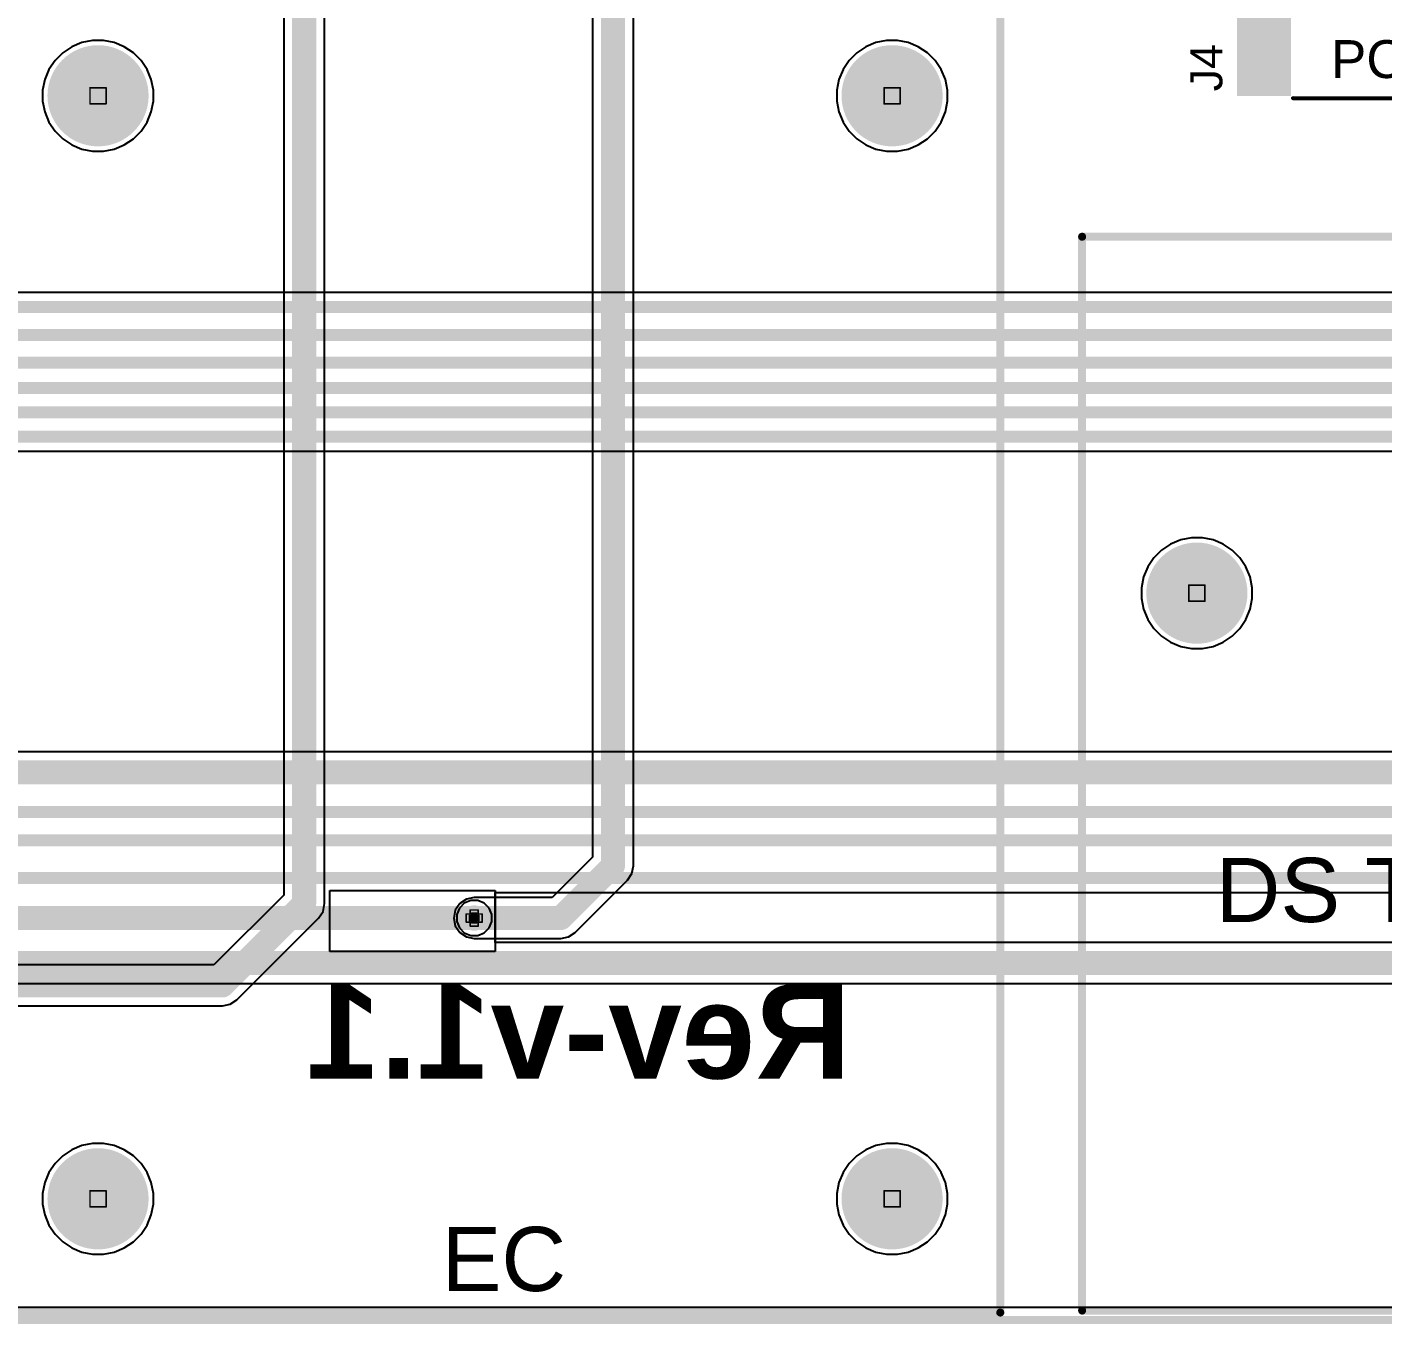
# Model space of a CAD drawing. Header units: inches. Extents: x -7 to 5163, y -3 to 5149.
# Drawn here: x 81.32 to 124.25, y -3.45 to 37.61 of the extents above; entities that cross this region are included whole.
import ezdxf

# ---------------------------------------------------------------- set-up
doc = ezdxf.new("R2010")
doc.units = ezdxf.units.IN
for name, color, linetype in [('Board Outline', 216, 'Continuous'), ('Bottom Layer', 5, 'Continuous'), ('Bottom Overlay', 54, 'Continuous'), ('Bottom Solder', 6, 'Continuous'), ('Drill Drawing', 1, 'Continuous'), ('GND', 76, 'Continuous'), ('Multi-Layer', 9, 'Continuous'), ('Pad Holes', 156, 'Continuous'), ('PWR', 16, 'Continuous'), ('Top Layer', 1, 'Continuous'), ('Top Overlay', 2, 'Continuous'), ('Top Paste', 8, 'Continuous'), ('Top Solder', 216, 'Continuous'), ('Via Holes', 16, 'Continuous')]:
    doc.layers.add(name, color=color, linetype=linetype)
doc.styles.add('Arial', font='', dxfattribs={"height": 0.2})
doc.styles.add('Arial_Bold', font='', dxfattribs={"height": 0.2})
doc.styles.get('Arial').set_extended_font_data('Arial')
doc.styles.get('Arial_Bold').set_extended_font_data('Arial', bold=True)

# ---------------------------------------------------------------- blocks, each defined once
blk = doc.blocks.new('WAFER_PH2_0_3PWB_70')
at = {"layer": 'Top Layer'}
for points in [[(-2.5, 4.6), (-1.5, 4.6), (-1.5, 1.1), (-2.5, 1.1)], [(-0.5, 4.6), (0.5, 4.6), (0.5, 1.1), (-0.5, 1.1)], [(1.5, 4.6), (2.5, 4.6), (2.5, 1.1), (1.5, 1.1)], [(-5.1, -1.1), (-3.6, -1.1), (-3.6, -4.6), (-5.1, -4.6)], [(3.6, -1.1), (5.1, -1.1), (5.1, -4.6), (3.6, -4.6)]]:
    blk.add_hatch(color=1, dxfattribs=at).paths.add_polyline_path(points)
at = {"layer": 'Top Paste'}
for points in [[(-2.5, 4.6), (-1.5, 4.6), (-1.5, 1.1), (-2.5, 1.1)], [(-0.5, 4.6), (0.5, 4.6), (0.5, 1.1), (-0.5, 1.1)], [(1.5, 4.6), (2.5, 4.6), (2.5, 1.1), (1.5, 1.1)], [(-5.1, -1.1), (-3.6, -1.1), (-3.6, -4.6), (-5.1, -4.6)], [(3.6, -1.1), (5.1, -1.1), (5.1, -4.6), (3.6, -4.6)]]:
    blk.add_hatch(color=8, dxfattribs=at).paths.add_polyline_path(points)
at = {"layer": 'Top Solder'}
for points in [[(-2.602, 4.702), (-1.398, 4.702), (-1.398, 0.998), (-2.602, 0.998)], [(-0.602, 4.702), (0.602, 4.702), (0.602, 0.998), (-0.602, 0.998)], [(1.398, 4.702), (2.602, 4.702), (2.602, 0.998), (1.398, 0.998)], [(-5.202, -0.998), (-3.498, -0.998), (-3.498, -4.702), (-5.202, -4.702)], [(3.498, -0.998), (5.202, -0.998), (5.202, -4.702), (3.498, -4.702)]]:
    blk.add_hatch(color=216, dxfattribs=at).paths.add_polyline_path(points)
at = {"layer": 'Top Overlay', "const_width": 0.127}
for points in [[(-2.88, 3.556), (-2.727, 3.404)], [(-2.88, 3.251), (-2.88, 3.556)], [(-2.88, 3.251), (-2.727, 3.404)], [(-5.089, 2.921), (-2.778, 2.921)], [(-5.089, -0.864), (-5.089, 2.921)], [(2.778, 2.921), (5.089, 2.921)], [(5.089, -0.864), (5.089, 2.921)], [(-3.432, -4.775), (3.473, -4.78)]]:
    blk.add_lwpolyline(points, dxfattribs=at)
at = {"layer": 'Top Overlay', "const_width": 0.0635}
for points in [[(-2.911, 3.556, 1), (-2.848, 3.556, 1)], [(-2.911, 3.556, 1), (-2.848, 3.556, 1)], [(-2.759, 3.404, 1), (-2.695, 3.404, 1)], [(-2.759, 3.404, 1), (-2.695, 3.404, 1)], [(-2.911, 3.251, 1), (-2.848, 3.251, 1)], [(-2.911, 3.251, 1), (-2.848, 3.251, 1)], [(-5.121, 2.921, 1), (-5.058, 2.921, 1)], [(-5.121, 2.921, 1), (-5.058, 2.921, 1)], [(-2.81, 2.921, 1), (-2.746, 2.921, 1)], [(2.746, 2.921, 1), (2.81, 2.921, 1)], [(5.058, 2.921, 1), (5.121, 2.921, 1)], [(5.058, 2.921, 1), (5.121, 2.921, 1)], [(-5.121, -0.864, 1), (-5.058, -0.864, 1)], [(5.058, -0.864, 1), (5.121, -0.864, 1)], [(-3.464, -4.775, 1), (-3.4, -4.775, 1)], [(3.441, -4.78, 1), (3.505, -4.78, 1)]]:
    blk.add_lwpolyline(points, format="xyb", close=True, dxfattribs=at)
at = {"layer": 'Top Overlay', "style": 'Arial'}
blk.add_text('PCB Edge', height=1.2, rotation=360, dxfattribs=at).set_placement((-2.229, -4.138))

msp = doc.modelspace()

# ---------------------------------------------------------------- hatches: boundary and pattern name
at = {"layer": 'Bottom Layer'}
h = msp.add_hatch(color=5, dxfattribs=at)
edge = h.paths.add_edge_path()
edge.add_arc((83.566, 35.433), 1.5, 0, 360)
h = msp.add_hatch(color=5, dxfattribs=at)
edge = h.paths.add_edge_path()
edge.add_arc((108.712, 35.433), 1.5, 0, 360)
h = msp.add_hatch(color=5, dxfattribs=at)
edge = h.paths.add_edge_path()
edge.add_arc((118.364, 19.685), 1.5, 0, 360)
h = msp.add_hatch(color=5, dxfattribs=at)
edge = h.paths.add_edge_path()
edge.add_arc((95.479, 9.398), 0.3, 0, 360)
h = msp.add_hatch(color=5, dxfattribs=at)
edge = h.paths.add_edge_path()
edge.add_arc((83.566, 0.508), 1.5, 0, 360)
h = msp.add_hatch(color=5, dxfattribs=at)
edge = h.paths.add_edge_path()
edge.add_arc((108.712, 0.508), 1.5, 0, 360)
at = {"layer": 'Bottom Solder'}
h = msp.add_hatch(color=6, dxfattribs=at)
edge = h.paths.add_edge_path()
edge.add_arc((83.566, 35.433), 1.602, 0, 360)
h = msp.add_hatch(color=6, dxfattribs=at)
edge = h.paths.add_edge_path()
edge.add_arc((108.712, 35.433), 1.602, 0, 360)
h = msp.add_hatch(color=6, dxfattribs=at)
edge = h.paths.add_edge_path()
edge.add_arc((118.364, 19.685), 1.602, 0, 360)
h = msp.add_hatch(color=6, dxfattribs=at)
edge = h.paths.add_edge_path()
edge.add_arc((95.479, 9.398), 0.402, 0, 360)
h = msp.add_hatch(color=6, dxfattribs=at)
edge = h.paths.add_edge_path()
edge.add_arc((83.566, 0.508), 1.602, 0, 360)
h = msp.add_hatch(color=6, dxfattribs=at)
edge = h.paths.add_edge_path()
edge.add_arc((108.712, 0.508), 1.602, 0, 360)
at = {"layer": 'GND'}
h = msp.add_hatch(color=76, dxfattribs=at)
edge = h.paths.add_edge_path()
edge.add_arc((83.566, 35.433), 1.5, 0, 360)
h = msp.add_hatch(color=76, dxfattribs=at)
edge = h.paths.add_edge_path()
edge.add_arc((108.712, 35.433), 1.5, 0, 360)
h = msp.add_hatch(color=76, dxfattribs=at)
edge = h.paths.add_edge_path()
edge.add_arc((118.364, 19.685), 1.5, 0, 360)
h = msp.add_hatch(color=76, dxfattribs=at)
edge = h.paths.add_edge_path()
edge.add_arc((95.479, 9.398), 0.3, 0, 360)
h = msp.add_hatch(color=76, dxfattribs=at)
edge = h.paths.add_edge_path()
edge.add_arc((83.566, 0.508), 1.5, 0, 360)
h = msp.add_hatch(color=76, dxfattribs=at)
edge = h.paths.add_edge_path()
edge.add_arc((108.712, 0.508), 1.5, 0, 360)
at = {"layer": 'Multi-Layer'}
h = msp.add_hatch(color=9, dxfattribs=at)
edge = h.paths.add_edge_path()
edge.add_arc((83.566, 35.433), 1.5, 0, 360)
h = msp.add_hatch(color=9, dxfattribs=at)
edge = h.paths.add_edge_path()
edge.add_arc((108.712, 35.433), 1.5, 0, 360)
h = msp.add_hatch(color=9, dxfattribs=at)
edge = h.paths.add_edge_path()
edge.add_arc((118.364, 19.685), 1.5, 0, 360)
h = msp.add_hatch(color=9, dxfattribs=at)
edge = h.paths.add_edge_path()
edge.add_arc((83.566, 0.508), 1.5, 0, 360)
h = msp.add_hatch(color=9, dxfattribs=at)
edge = h.paths.add_edge_path()
edge.add_arc((108.712, 0.508), 1.5, 0, 360)
at = {"layer": 'Pad Holes'}
h = msp.add_hatch(color=7, dxfattribs=at)
edge = h.paths.add_edge_path()
edge.add_arc((83.566, 35.433), 1.5, 0, 360)
h = msp.add_hatch(color=7, dxfattribs=at)
edge = h.paths.add_edge_path()
edge.add_arc((108.712, 35.433), 1.5, 0, 360)
h = msp.add_hatch(color=7, dxfattribs=at)
edge = h.paths.add_edge_path()
edge.add_arc((118.364, 19.685), 1.5, 0, 360)
h = msp.add_hatch(color=7, dxfattribs=at)
edge = h.paths.add_edge_path()
edge.add_arc((83.566, 0.508), 1.5, 0, 360)
h = msp.add_hatch(color=7, dxfattribs=at)
edge = h.paths.add_edge_path()
edge.add_arc((108.712, 0.508), 1.5, 0, 360)
at = {"layer": 'PWR'}
h = msp.add_hatch(color=16, dxfattribs=at)
edge = h.paths.add_edge_path()
edge.add_arc((83.566, 35.433), 1.5, 0, 360)
h = msp.add_hatch(color=16, dxfattribs=at)
edge = h.paths.add_edge_path()
edge.add_arc((108.712, 35.433), 1.5, 0, 360)
h = msp.add_hatch(color=16, dxfattribs=at)
edge = h.paths.add_edge_path()
edge.add_arc((118.364, 19.685), 1.5, 0, 360)
h = msp.add_hatch(color=16, dxfattribs=at)
edge = h.paths.add_edge_path()
edge.add_arc((95.479, 9.398), 0.3, 0, 360)
h = msp.add_hatch(color=16, dxfattribs=at)
edge = h.paths.add_edge_path()
edge.add_arc((83.566, 0.508), 1.5, 0, 360)
h = msp.add_hatch(color=16, dxfattribs=at)
edge = h.paths.add_edge_path()
edge.add_arc((108.712, 0.508), 1.5, 0, 360)
at = {"layer": 'Top Layer'}
h = msp.add_hatch(color=1, dxfattribs=at)
edge = h.paths.add_edge_path()
edge.add_arc((83.566, 35.433), 1.5, 0, 360)
h = msp.add_hatch(color=1, dxfattribs=at)
edge = h.paths.add_edge_path()
edge.add_arc((108.712, 35.433), 1.5, 0, 360)
h = msp.add_hatch(color=1, dxfattribs=at)
edge = h.paths.add_edge_path()
edge.add_arc((118.364, 19.685), 1.5, 0, 360)
h = msp.add_hatch(color=1, dxfattribs=at)
edge = h.paths.add_edge_path()
edge.add_arc((95.479, 9.398), 0.3, 0, 360)
h = msp.add_hatch(color=1, dxfattribs=at)
edge = h.paths.add_edge_path()
edge.add_arc((83.566, 0.508), 1.5, 0, 360)
h = msp.add_hatch(color=1, dxfattribs=at)
edge = h.paths.add_edge_path()
edge.add_arc((108.712, 0.508), 1.5, 0, 360)
at = {"layer": 'Top Solder'}
h = msp.add_hatch(color=216, dxfattribs=at)
edge = h.paths.add_edge_path()
edge.add_arc((83.566, 35.433), 1.602, 0, 360)
h = msp.add_hatch(color=216, dxfattribs=at)
edge = h.paths.add_edge_path()
edge.add_arc((108.712, 35.433), 1.602, 0, 360)
h = msp.add_hatch(color=216, dxfattribs=at)
edge = h.paths.add_edge_path()
edge.add_arc((118.364, 19.685), 1.602, 0, 360)
h = msp.add_hatch(color=216, dxfattribs=at)
edge = h.paths.add_edge_path()
edge.add_arc((95.479, 9.398), 0.402, 0, 360)
h = msp.add_hatch(color=216, dxfattribs=at)
edge = h.paths.add_edge_path()
edge.add_arc((83.566, 0.508), 1.602, 0, 360)
h = msp.add_hatch(color=216, dxfattribs=at)
edge = h.paths.add_edge_path()
edge.add_arc((108.712, 0.508), 1.602, 0, 360)
at = {"layer": 'Via Holes'}
h = msp.add_hatch(color=7, dxfattribs=at)
edge = h.paths.add_edge_path()
edge.add_arc((95.479, 9.398), 0.15, 0, 360)

# ---------------------------------------------------------------- linework, layer by layer
at = {"layer": 'Board Outline', "const_width": 0.254}
msp.add_lwpolyline([(1.627, -3.325), (192.198, -3.325)], dxfattribs=at)
at = {"layer": 'Bottom Layer'}
for p, q in [((99.225, 127.965), (99.225, 11.321)), ((100.52, 11.053), (100.52, 127.965)), ((89.446, 59.127), (89.446, 10.123)), ((90.741, 9.855), (90.741, 59.127)), ((82.735, 36.987), (82.448, 36.795)), ((83.054, 37.12), (82.735, 36.987)), ((83.393, 37.187), (83.054, 37.12)), ((83.739, 37.187), (83.393, 37.187)), ((84.078, 37.12), (83.739, 37.187)), ((84.397, 36.987), (84.078, 37.12)), ((84.684, 36.795), (84.397, 36.987)), ((107.881, 36.987), (107.594, 36.795)), ((108.2, 37.12), (107.881, 36.987)), ((108.539, 37.187), (108.2, 37.12)), ((108.885, 37.187), (108.539, 37.187)), ((109.224, 37.12), (108.885, 37.187)), ((109.543, 36.987), (109.224, 37.12)), ((109.83, 36.795), (109.543, 36.987)), ((82.204, 36.551), (82.012, 36.264)), ((82.448, 36.795), (82.204, 36.551)), ((84.928, 36.551), (84.684, 36.795)), ((85.12, 36.264), (84.928, 36.551)), ((107.35, 36.551), (107.158, 36.264)), ((107.594, 36.795), (107.35, 36.551)), ((110.074, 36.551), (109.83, 36.795)), ((110.266, 36.264), (110.074, 36.551)), ((82.012, 36.264), (81.879, 35.945)), ((85.253, 35.945), (85.12, 36.264)), ((107.158, 36.264), (107.025, 35.945)), ((110.399, 35.945), (110.266, 36.264)), ((81.879, 35.945), (81.812, 35.606)), ((85.32, 35.606), (85.253, 35.945)), ((107.025, 35.945), (106.958, 35.606)), ((110.466, 35.606), (110.399, 35.945)), ((81.812, 35.606), (81.812, 35.26)), ((81.812, 35.26), (81.879, 34.921)), ((85.253, 34.921), (85.32, 35.26)), ((85.32, 35.26), (85.32, 35.606)), ((106.958, 35.606), (106.958, 35.26)), ((106.958, 35.26), (107.025, 34.921)), ((110.399, 34.921), (110.466, 35.26)), ((110.466, 35.26), (110.466, 35.606)), ((81.879, 34.921), (82.012, 34.602)), ((85.12, 34.602), (85.253, 34.921)), ((107.025, 34.921), (107.158, 34.602)), ((110.266, 34.602), (110.399, 34.921)), ((82.012, 34.602), (82.204, 34.315)), ((84.928, 34.315), (85.12, 34.602)), ((107.158, 34.602), (107.35, 34.315)), ((110.074, 34.315), (110.266, 34.602)), ((82.204, 34.315), (82.448, 34.071)), ((82.448, 34.071), (82.735, 33.879)), ((84.397, 33.879), (84.684, 34.071)), ((84.684, 34.071), (84.928, 34.315)), ((107.35, 34.315), (107.594, 34.071)), ((107.594, 34.071), (107.881, 33.879)), ((109.543, 33.879), (109.83, 34.071)), ((109.83, 34.071), (110.074, 34.315)), ((82.735, 33.879), (83.054, 33.746)), ((83.054, 33.746), (83.393, 33.679)), ((83.393, 33.679), (83.739, 33.679)), ((83.739, 33.679), (84.078, 33.746)), ((84.078, 33.746), (84.397, 33.879)), ((107.881, 33.879), (108.2, 33.746)), ((108.2, 33.746), (108.539, 33.679)), ((108.539, 33.679), (108.885, 33.679)), ((108.885, 33.679), (109.224, 33.746)), ((109.224, 33.746), (109.543, 33.879)), ((117.246, 21.047), (117.002, 20.803)), ((117.533, 21.239), (117.246, 21.047)), ((117.852, 21.372), (117.533, 21.239)), ((118.191, 21.439), (117.852, 21.372)), ((118.537, 21.439), (118.191, 21.439)), ((118.876, 21.372), (118.537, 21.439)), ((119.195, 21.239), (118.876, 21.372)), ((119.482, 21.047), (119.195, 21.239)), ((119.726, 20.803), (119.482, 21.047)), ((117.002, 20.803), (116.81, 20.516)), ((119.918, 20.516), (119.726, 20.803)), ((116.677, 20.197), (116.61, 19.858)), ((116.81, 20.516), (116.677, 20.197)), ((120.051, 20.197), (119.918, 20.516)), ((120.118, 19.858), (120.051, 20.197)), ((116.61, 19.858), (116.61, 19.512)), ((120.118, 19.512), (120.118, 19.858)), ((116.61, 19.512), (116.677, 19.173)), ((120.051, 19.173), (120.118, 19.512)), ((116.677, 19.173), (116.81, 18.854)), ((119.918, 18.854), (120.051, 19.173)), ((116.81, 18.854), (117.002, 18.567)), ((117.002, 18.567), (117.246, 18.323)), ((119.482, 18.323), (119.726, 18.567)), ((119.726, 18.567), (119.918, 18.854)), ((117.246, 18.323), (117.533, 18.131)), ((117.533, 18.131), (117.852, 17.998)), ((118.876, 17.998), (119.195, 18.131)), ((119.195, 18.131), (119.482, 18.323)), ((117.852, 17.998), (118.191, 17.931)), ((118.191, 17.931), (118.537, 17.931)), ((118.537, 17.931), (118.876, 17.998)), ((99.225, 11.321), (97.95, 10.045)), ((100.331, 10.595), (100.471, 10.805)), ((100.471, 10.805), (100.52, 11.053)), ((98.676, 8.94), (100.331, 10.595)), ((89.446, 10.123), (87.235, 7.912)), ((95.231, 9.996), (95.021, 9.856)), ((95.479, 10.045), (95.231, 9.996)), ((97.95, 10.045), (95.479, 10.045)), ((90.552, 9.397), (90.692, 9.607)), ((90.692, 9.607), (90.741, 9.855)), ((94.88, 9.646), (94.831, 9.398)), ((95.021, 9.856), (94.88, 9.646)), ((87.961, 6.807), (90.552, 9.397)), ((94.831, 9.398), (94.88, 9.15)), ((94.88, 9.15), (95.021, 8.94)), ((95.021, 8.94), (95.231, 8.8)), ((95.231, 8.8), (95.479, 8.751)), ((95.479, 8.751), (98.218, 8.751)), ((98.218, 8.751), (98.466, 8.8)), ((98.466, 8.8), (98.676, 8.94)), ((87.235, 7.912), (26.06, 7.912)), ((26.06, 6.617), (87.503, 6.617)), ((87.503, 6.617), (87.751, 6.666)), ((87.751, 6.666), (87.961, 6.807)), ((83.054, 2.195), (82.735, 2.062)), ((83.393, 2.262), (83.054, 2.195)), ((83.739, 2.262), (83.393, 2.262)), ((84.078, 2.195), (83.739, 2.262)), ((84.397, 2.062), (84.078, 2.195)), ((108.2, 2.195), (107.881, 2.062)), ((108.539, 2.262), (108.2, 2.195)), ((108.885, 2.262), (108.539, 2.262)), ((109.224, 2.195), (108.885, 2.262)), ((109.543, 2.062), (109.224, 2.195)), ((82.448, 1.87), (82.204, 1.626)), ((82.735, 2.062), (82.448, 1.87)), ((84.684, 1.87), (84.397, 2.062)), ((84.928, 1.626), (84.684, 1.87)), ((107.594, 1.87), (107.35, 1.626)), ((107.881, 2.062), (107.594, 1.87)), ((109.83, 1.87), (109.543, 2.062)), ((110.074, 1.626), (109.83, 1.87)), ((82.012, 1.339), (81.879, 1.02)), ((82.204, 1.626), (82.012, 1.339)), ((85.12, 1.339), (84.928, 1.626)), ((85.253, 1.02), (85.12, 1.339)), ((107.158, 1.339), (107.025, 1.02)), ((107.35, 1.626), (107.158, 1.339)), ((110.266, 1.339), (110.074, 1.626)), ((110.399, 1.02), (110.266, 1.339)), ((81.879, 1.02), (81.812, 0.681)), ((85.32, 0.681), (85.253, 1.02)), ((107.025, 1.02), (106.958, 0.681)), ((110.466, 0.681), (110.399, 1.02)), ((81.812, 0.681), (81.812, 0.335)), ((85.32, 0.335), (85.32, 0.681)), ((106.958, 0.681), (106.958, 0.335)), ((110.466, 0.335), (110.466, 0.681)), ((81.812, 0.335), (81.879, -0.004)), ((85.253, -0.004), (85.32, 0.335)), ((106.958, 0.335), (107.025, -0.004)), ((110.399, -0.004), (110.466, 0.335)), ((81.879, -0.004), (82.012, -0.323)), ((82.012, -0.323), (82.204, -0.61)), ((84.928, -0.61), (85.12, -0.323)), ((85.12, -0.323), (85.253, -0.004)), ((107.025, -0.004), (107.158, -0.323)), ((107.158, -0.323), (107.35, -0.61)), ((110.074, -0.61), (110.266, -0.323)), ((110.266, -0.323), (110.399, -0.004)), ((82.204, -0.61), (82.448, -0.854)), ((82.448, -0.854), (82.735, -1.046)), ((84.397, -1.046), (84.684, -0.854)), ((84.684, -0.854), (84.928, -0.61)), ((107.35, -0.61), (107.594, -0.854)), ((107.594, -0.854), (107.881, -1.046)), ((109.543, -1.046), (109.83, -0.854)), ((109.83, -0.854), (110.074, -0.61)), ((82.735, -1.046), (83.054, -1.179)), ((83.054, -1.179), (83.393, -1.246)), ((83.393, -1.246), (83.739, -1.246)), ((83.739, -1.246), (84.078, -1.179)), ((84.078, -1.179), (84.397, -1.046)), ((107.881, -1.046), (108.2, -1.179)), ((108.2, -1.179), (108.539, -1.246)), ((108.539, -1.246), (108.885, -1.246)), ((108.885, -1.246), (109.224, -1.179)), ((109.224, -1.179), (109.543, -1.046)), ((192.195, -2.937), (1.63, -2.937))]:
    msp.add_line(p, q, dxfattribs=at)
at = {"layer": 'Bottom Layer', "const_width": 0.762}
for points in [[(99.873, 11.053), (99.873, 142.471)], [(90.094, 9.855), (90.094, 60.477)], [(98.218, 9.398), (99.873, 11.053)], [(87.503, 7.264), (90.094, 9.855)], [(95.479, 9.398), (98.218, 9.398)], [(26.06, 7.264), (87.503, 7.264)]]:
    msp.add_lwpolyline(points, dxfattribs=at)
at = {"layer": 'Bottom Layer', "const_width": 0.381}
for points in [[(99.682, 11.053, 1), (100.063, 11.053, 1)], [(99.682, 11.053, 1), (100.063, 11.053, 1)], [(89.903, 9.855, 1), (90.284, 9.855, 1)], [(89.903, 9.855, 1), (90.284, 9.855, 1)], [(95.288, 9.398, 1), (95.669, 9.398, 1)], [(98.028, 9.398, 1), (98.409, 9.398, 1)], [(98.028, 9.398, 1), (98.409, 9.398, 1)], [(87.312, 7.264, 1), (87.694, 7.264, 1)], [(87.312, 7.264, 1), (87.694, 7.264, 1)]]:
    msp.add_lwpolyline(points, format="xyb", close=True, dxfattribs=at)
at = {"layer": 'Drill Drawing', "const_width": 0.0508}
for points in [[(83.312, 35.687), (83.82, 35.687)], [(83.312, 35.179), (83.312, 35.687)], [(83.82, 35.179), (83.82, 35.687)], [(108.458, 35.687), (108.966, 35.687)], [(108.458, 35.179), (108.458, 35.687)], [(108.966, 35.179), (108.966, 35.687)], [(83.312, 35.179), (83.82, 35.179)], [(108.458, 35.179), (108.966, 35.179)], [(118.11, 19.939), (118.618, 19.939)], [(118.11, 19.431), (118.11, 19.939)], [(118.618, 19.431), (118.618, 19.939)], [(118.11, 19.431), (118.618, 19.431)], [(95.225, 9.271), (95.225, 9.525)], [(95.225, 9.525), (95.352, 9.525)], [(95.326, 9.322), (95.326, 9.474)], [(95.326, 9.474), (95.402, 9.474)], [(95.352, 9.525), (95.352, 9.652)], [(95.352, 9.652), (95.606, 9.652)], [(95.402, 9.474), (95.402, 9.55)], [(95.402, 9.55), (95.555, 9.55)], [(95.555, 9.474), (95.555, 9.55)], [(95.555, 9.474), (95.631, 9.474)], [(95.606, 9.525), (95.606, 9.652)], [(95.606, 9.525), (95.733, 9.525)], [(95.631, 9.322), (95.631, 9.474)], [(95.733, 9.271), (95.733, 9.525)], [(95.225, 9.271), (95.352, 9.271)], [(95.326, 9.322), (95.402, 9.322)], [(95.352, 9.144), (95.352, 9.271)], [(95.352, 9.144), (95.606, 9.144)], [(95.402, 9.246), (95.402, 9.322)], [(95.402, 9.246), (95.555, 9.246)], [(95.555, 9.322), (95.631, 9.322)], [(95.555, 9.246), (95.555, 9.322)], [(95.606, 9.271), (95.733, 9.271)], [(95.606, 9.144), (95.606, 9.271)], [(83.312, 0.762), (83.82, 0.762)], [(83.312, 0.254), (83.312, 0.762)], [(83.82, 0.254), (83.82, 0.762)], [(108.458, 0.762), (108.966, 0.762)], [(108.458, 0.254), (108.458, 0.762)], [(108.966, 0.254), (108.966, 0.762)], [(83.312, 0.254), (83.82, 0.254)], [(108.458, 0.254), (108.966, 0.254)]]:
    msp.add_lwpolyline(points, dxfattribs=at)
at = {"layer": 'Drill Drawing', "const_width": 0.0254}
for points in [[(83.299, 35.687, 1), (83.325, 35.687, 1)], [(83.299, 35.687, 1), (83.325, 35.687, 1)], [(83.807, 35.687, 1), (83.833, 35.687, 1)], [(83.807, 35.687, 1), (83.833, 35.687, 1)], [(108.445, 35.687, 1), (108.471, 35.687, 1)], [(108.445, 35.687, 1), (108.471, 35.687, 1)], [(108.953, 35.687, 1), (108.979, 35.687, 1)], [(108.953, 35.687, 1), (108.979, 35.687, 1)], [(83.299, 35.179, 1), (83.325, 35.179, 1)], [(83.299, 35.179, 1), (83.325, 35.179, 1)], [(83.807, 35.179, 1), (83.833, 35.179, 1)], [(83.807, 35.179, 1), (83.833, 35.179, 1)], [(108.445, 35.179, 1), (108.471, 35.179, 1)], [(108.445, 35.179, 1), (108.471, 35.179, 1)], [(108.953, 35.179, 1), (108.979, 35.179, 1)], [(108.953, 35.179, 1), (108.979, 35.179, 1)], [(118.097, 19.939, 1), (118.123, 19.939, 1)], [(118.097, 19.939, 1), (118.123, 19.939, 1)], [(118.605, 19.939, 1), (118.631, 19.939, 1)], [(118.605, 19.939, 1), (118.631, 19.939, 1)], [(118.097, 19.431, 1), (118.123, 19.431, 1)], [(118.097, 19.431, 1), (118.123, 19.431, 1)], [(118.605, 19.431, 1), (118.631, 19.431, 1)], [(118.605, 19.431, 1), (118.631, 19.431, 1)], [(95.212, 9.525, 1), (95.237, 9.525, 1)], [(95.212, 9.525, 1), (95.237, 9.525, 1)], [(95.313, 9.474, 1), (95.339, 9.474, 1)], [(95.313, 9.474, 1), (95.339, 9.474, 1)], [(95.339, 9.652, 1), (95.364, 9.652, 1)], [(95.339, 9.652, 1), (95.364, 9.652, 1)], [(95.339, 9.525, 1), (95.364, 9.525, 1)], [(95.339, 9.525, 1), (95.364, 9.525, 1)], [(95.39, 9.55, 1), (95.415, 9.55, 1)], [(95.39, 9.55, 1), (95.415, 9.55, 1)], [(95.39, 9.474, 1), (95.415, 9.474, 1)], [(95.39, 9.474, 1), (95.415, 9.474, 1)], [(95.542, 9.55, 1), (95.567, 9.55, 1)], [(95.542, 9.55, 1), (95.567, 9.55, 1)], [(95.542, 9.474, 1), (95.567, 9.474, 1)], [(95.542, 9.474, 1), (95.567, 9.474, 1)], [(95.593, 9.652, 1), (95.618, 9.652, 1)], [(95.593, 9.652, 1), (95.618, 9.652, 1)], [(95.593, 9.525, 1), (95.618, 9.525, 1)], [(95.593, 9.525, 1), (95.618, 9.525, 1)], [(95.618, 9.474, 1), (95.644, 9.474, 1)], [(95.618, 9.474, 1), (95.644, 9.474, 1)], [(95.72, 9.525, 1), (95.745, 9.525, 1)], [(95.72, 9.525, 1), (95.745, 9.525, 1)], [(95.212, 9.271, 1), (95.237, 9.271, 1)], [(95.212, 9.271, 1), (95.237, 9.271, 1)], [(95.313, 9.322, 1), (95.339, 9.322, 1)], [(95.313, 9.322, 1), (95.339, 9.322, 1)], [(95.339, 9.271, 1), (95.364, 9.271, 1)], [(95.339, 9.271, 1), (95.364, 9.271, 1)], [(95.339, 9.144, 1), (95.364, 9.144, 1)], [(95.339, 9.144, 1), (95.364, 9.144, 1)], [(95.39, 9.322, 1), (95.415, 9.322, 1)], [(95.39, 9.322, 1), (95.415, 9.322, 1)], [(95.39, 9.246, 1), (95.415, 9.246, 1)], [(95.39, 9.246, 1), (95.415, 9.246, 1)], [(95.542, 9.322, 1), (95.567, 9.322, 1)], [(95.542, 9.322, 1), (95.567, 9.322, 1)], [(95.542, 9.246, 1), (95.567, 9.246, 1)], [(95.542, 9.246, 1), (95.567, 9.246, 1)], [(95.593, 9.271, 1), (95.618, 9.271, 1)], [(95.593, 9.271, 1), (95.618, 9.271, 1)], [(95.593, 9.144, 1), (95.618, 9.144, 1)], [(95.593, 9.144, 1), (95.618, 9.144, 1)], [(95.618, 9.322, 1), (95.644, 9.322, 1)], [(95.618, 9.322, 1), (95.644, 9.322, 1)], [(95.72, 9.271, 1), (95.745, 9.271, 1)], [(95.72, 9.271, 1), (95.745, 9.271, 1)], [(83.299, 0.762, 1), (83.325, 0.762, 1)], [(83.299, 0.762, 1), (83.325, 0.762, 1)], [(83.807, 0.762, 1), (83.833, 0.762, 1)], [(83.807, 0.762, 1), (83.833, 0.762, 1)], [(108.445, 0.762, 1), (108.471, 0.762, 1)], [(108.445, 0.762, 1), (108.471, 0.762, 1)], [(108.953, 0.762, 1), (108.979, 0.762, 1)], [(108.953, 0.762, 1), (108.979, 0.762, 1)], [(83.299, 0.254, 1), (83.325, 0.254, 1)], [(83.299, 0.254, 1), (83.325, 0.254, 1)], [(83.807, 0.254, 1), (83.833, 0.254, 1)], [(83.807, 0.254, 1), (83.833, 0.254, 1)], [(108.445, 0.254, 1), (108.471, 0.254, 1)], [(108.445, 0.254, 1), (108.471, 0.254, 1)], [(108.953, 0.254, 1), (108.979, 0.254, 1)], [(108.953, 0.254, 1), (108.979, 0.254, 1)]]:
    msp.add_lwpolyline(points, format="xyb", close=True, dxfattribs=at)
at = {"layer": 'GND'}
for p, q in [((82.735, 36.987), (82.448, 36.795)), ((83.054, 37.12), (82.735, 36.987)), ((83.393, 37.187), (83.054, 37.12)), ((83.739, 37.187), (83.393, 37.187)), ((84.078, 37.12), (83.739, 37.187)), ((84.397, 36.987), (84.078, 37.12)), ((84.684, 36.795), (84.397, 36.987)), ((107.881, 36.987), (107.594, 36.795)), ((108.2, 37.12), (107.881, 36.987)), ((108.539, 37.187), (108.2, 37.12)), ((108.885, 37.187), (108.539, 37.187)), ((109.224, 37.12), (108.885, 37.187)), ((109.543, 36.987), (109.224, 37.12)), ((109.83, 36.795), (109.543, 36.987)), ((82.204, 36.551), (82.012, 36.264)), ((82.448, 36.795), (82.204, 36.551)), ((84.928, 36.551), (84.684, 36.795)), ((85.12, 36.264), (84.928, 36.551)), ((107.35, 36.551), (107.158, 36.264)), ((107.594, 36.795), (107.35, 36.551)), ((110.074, 36.551), (109.83, 36.795)), ((110.266, 36.264), (110.074, 36.551)), ((82.012, 36.264), (81.879, 35.945)), ((85.253, 35.945), (85.12, 36.264)), ((107.158, 36.264), (107.025, 35.945)), ((110.399, 35.945), (110.266, 36.264)), ((81.879, 35.945), (81.812, 35.606)), ((85.32, 35.606), (85.253, 35.945)), ((107.025, 35.945), (106.958, 35.606)), ((110.466, 35.606), (110.399, 35.945)), ((81.812, 35.606), (81.812, 35.26)), ((81.812, 35.26), (81.879, 34.921)), ((85.253, 34.921), (85.32, 35.26)), ((85.32, 35.26), (85.32, 35.606)), ((106.958, 35.606), (106.958, 35.26)), ((106.958, 35.26), (107.025, 34.921)), ((110.399, 34.921), (110.466, 35.26)), ((110.466, 35.26), (110.466, 35.606)), ((81.879, 34.921), (82.012, 34.602)), ((85.12, 34.602), (85.253, 34.921)), ((107.025, 34.921), (107.158, 34.602)), ((110.266, 34.602), (110.399, 34.921)), ((82.012, 34.602), (82.204, 34.315)), ((84.928, 34.315), (85.12, 34.602)), ((107.158, 34.602), (107.35, 34.315)), ((110.074, 34.315), (110.266, 34.602)), ((82.204, 34.315), (82.448, 34.071)), ((82.448, 34.071), (82.735, 33.879)), ((84.397, 33.879), (84.684, 34.071)), ((84.684, 34.071), (84.928, 34.315)), ((107.35, 34.315), (107.594, 34.071)), ((107.594, 34.071), (107.881, 33.879)), ((109.543, 33.879), (109.83, 34.071)), ((109.83, 34.071), (110.074, 34.315)), ((82.735, 33.879), (83.054, 33.746)), ((83.054, 33.746), (83.393, 33.679)), ((83.393, 33.679), (83.739, 33.679)), ((83.739, 33.679), (84.078, 33.746)), ((84.078, 33.746), (84.397, 33.879)), ((107.881, 33.879), (108.2, 33.746)), ((108.2, 33.746), (108.539, 33.679)), ((108.539, 33.679), (108.885, 33.679)), ((108.885, 33.679), (109.224, 33.746)), ((109.224, 33.746), (109.543, 33.879)), ((117.246, 21.047), (117.002, 20.803)), ((117.533, 21.239), (117.246, 21.047)), ((117.852, 21.372), (117.533, 21.239)), ((118.191, 21.439), (117.852, 21.372)), ((118.537, 21.439), (118.191, 21.439)), ((118.876, 21.372), (118.537, 21.439)), ((119.195, 21.239), (118.876, 21.372)), ((119.482, 21.047), (119.195, 21.239)), ((119.726, 20.803), (119.482, 21.047)), ((117.002, 20.803), (116.81, 20.516)), ((119.918, 20.516), (119.726, 20.803)), ((116.677, 20.197), (116.61, 19.858)), ((116.81, 20.516), (116.677, 20.197)), ((120.051, 20.197), (119.918, 20.516)), ((120.118, 19.858), (120.051, 20.197)), ((116.61, 19.858), (116.61, 19.512)), ((120.118, 19.512), (120.118, 19.858)), ((116.61, 19.512), (116.677, 19.173)), ((120.051, 19.173), (120.118, 19.512)), ((116.677, 19.173), (116.81, 18.854)), ((119.918, 18.854), (120.051, 19.173)), ((116.81, 18.854), (117.002, 18.567)), ((117.002, 18.567), (117.246, 18.323)), ((119.482, 18.323), (119.726, 18.567)), ((119.726, 18.567), (119.918, 18.854)), ((117.246, 18.323), (117.533, 18.131)), ((117.533, 18.131), (117.852, 17.998)), ((118.876, 17.998), (119.195, 18.131)), ((119.195, 18.131), (119.482, 18.323)), ((117.852, 17.998), (118.191, 17.931)), ((118.191, 17.931), (118.537, 17.931)), ((118.537, 17.931), (118.876, 17.998)), ((95.368, 9.952), (95.165, 9.868)), ((95.589, 9.952), (95.368, 9.952)), ((95.792, 9.868), (95.589, 9.952)), ((95.009, 9.712), (94.925, 9.508)), ((94.925, 9.508), (94.925, 9.288)), ((95.165, 9.868), (95.009, 9.712)), ((95.948, 9.712), (95.792, 9.868)), ((96.033, 9.508), (95.948, 9.712)), ((96.033, 9.288), (96.033, 9.508)), ((94.925, 9.288), (95.009, 9.084)), ((95.009, 9.084), (95.165, 8.928)), ((95.792, 8.928), (95.948, 9.084)), ((95.948, 9.084), (96.033, 9.288)), ((95.165, 8.928), (95.368, 8.844)), ((95.368, 8.844), (95.589, 8.844)), ((95.589, 8.844), (95.792, 8.928)), ((83.054, 2.195), (82.735, 2.062)), ((83.393, 2.262), (83.054, 2.195)), ((83.739, 2.262), (83.393, 2.262)), ((84.078, 2.195), (83.739, 2.262)), ((84.397, 2.062), (84.078, 2.195)), ((108.2, 2.195), (107.881, 2.062)), ((108.539, 2.262), (108.2, 2.195)), ((108.885, 2.262), (108.539, 2.262)), ((109.224, 2.195), (108.885, 2.262)), ((109.543, 2.062), (109.224, 2.195)), ((82.448, 1.87), (82.204, 1.626)), ((82.735, 2.062), (82.448, 1.87)), ((84.684, 1.87), (84.397, 2.062)), ((84.928, 1.626), (84.684, 1.87)), ((107.594, 1.87), (107.35, 1.626)), ((107.881, 2.062), (107.594, 1.87)), ((109.83, 1.87), (109.543, 2.062)), ((110.074, 1.626), (109.83, 1.87)), ((82.012, 1.339), (81.879, 1.02)), ((82.204, 1.626), (82.012, 1.339)), ((85.12, 1.339), (84.928, 1.626)), ((85.253, 1.02), (85.12, 1.339)), ((107.158, 1.339), (107.025, 1.02)), ((107.35, 1.626), (107.158, 1.339)), ((110.266, 1.339), (110.074, 1.626)), ((110.399, 1.02), (110.266, 1.339)), ((81.879, 1.02), (81.812, 0.681)), ((85.32, 0.681), (85.253, 1.02)), ((107.025, 1.02), (106.958, 0.681)), ((110.466, 0.681), (110.399, 1.02)), ((81.812, 0.681), (81.812, 0.335)), ((85.32, 0.335), (85.32, 0.681)), ((106.958, 0.681), (106.958, 0.335)), ((110.466, 0.335), (110.466, 0.681)), ((81.812, 0.335), (81.879, -0.004)), ((85.253, -0.004), (85.32, 0.335)), ((106.958, 0.335), (107.025, -0.004)), ((110.399, -0.004), (110.466, 0.335)), ((81.879, -0.004), (82.012, -0.323)), ((82.012, -0.323), (82.204, -0.61)), ((84.928, -0.61), (85.12, -0.323)), ((85.12, -0.323), (85.253, -0.004)), ((107.025, -0.004), (107.158, -0.323)), ((107.158, -0.323), (107.35, -0.61)), ((110.074, -0.61), (110.266, -0.323)), ((110.266, -0.323), (110.399, -0.004)), ((82.204, -0.61), (82.448, -0.854)), ((82.448, -0.854), (82.735, -1.046)), ((84.397, -1.046), (84.684, -0.854)), ((84.684, -0.854), (84.928, -0.61)), ((107.35, -0.61), (107.594, -0.854)), ((107.594, -0.854), (107.881, -1.046)), ((109.543, -1.046), (109.83, -0.854)), ((109.83, -0.854), (110.074, -0.61)), ((82.735, -1.046), (83.054, -1.179)), ((83.054, -1.179), (83.393, -1.246)), ((83.393, -1.246), (83.739, -1.246)), ((83.739, -1.246), (84.078, -1.179)), ((84.078, -1.179), (84.397, -1.046)), ((107.881, -1.046), (108.2, -1.179)), ((108.2, -1.179), (108.539, -1.246)), ((108.539, -1.246), (108.885, -1.246)), ((108.885, -1.246), (109.224, -1.179)), ((109.224, -1.179), (109.543, -1.046)), ((192.195, -2.937), (1.63, -2.937))]:
    msp.add_line(p, q, dxfattribs=at)
at = {"layer": 'PWR'}
for p, q in [((82.735, 36.987), (82.448, 36.795)), ((83.054, 37.12), (82.735, 36.987)), ((83.393, 37.187), (83.054, 37.12)), ((83.739, 37.187), (83.393, 37.187)), ((84.078, 37.12), (83.739, 37.187)), ((84.397, 36.987), (84.078, 37.12)), ((84.684, 36.795), (84.397, 36.987)), ((107.881, 36.987), (107.594, 36.795)), ((108.2, 37.12), (107.881, 36.987)), ((108.539, 37.187), (108.2, 37.12)), ((108.885, 37.187), (108.539, 37.187)), ((109.224, 37.12), (108.885, 37.187)), ((109.543, 36.987), (109.224, 37.12)), ((109.83, 36.795), (109.543, 36.987)), ((82.204, 36.551), (82.012, 36.264)), ((82.448, 36.795), (82.204, 36.551)), ((84.928, 36.551), (84.684, 36.795)), ((85.12, 36.264), (84.928, 36.551)), ((107.35, 36.551), (107.158, 36.264)), ((107.594, 36.795), (107.35, 36.551)), ((110.074, 36.551), (109.83, 36.795)), ((110.266, 36.264), (110.074, 36.551)), ((82.012, 36.264), (81.879, 35.945)), ((85.253, 35.945), (85.12, 36.264)), ((107.158, 36.264), (107.025, 35.945)), ((110.399, 35.945), (110.266, 36.264)), ((81.879, 35.945), (81.812, 35.606)), ((85.32, 35.606), (85.253, 35.945)), ((107.025, 35.945), (106.958, 35.606)), ((110.466, 35.606), (110.399, 35.945)), ((81.812, 35.606), (81.812, 35.26)), ((81.812, 35.26), (81.879, 34.921)), ((85.253, 34.921), (85.32, 35.26)), ((85.32, 35.26), (85.32, 35.606)), ((106.958, 35.606), (106.958, 35.26)), ((106.958, 35.26), (107.025, 34.921)), ((110.399, 34.921), (110.466, 35.26)), ((110.466, 35.26), (110.466, 35.606)), ((81.879, 34.921), (82.012, 34.602)), ((85.12, 34.602), (85.253, 34.921)), ((107.025, 34.921), (107.158, 34.602)), ((110.266, 34.602), (110.399, 34.921)), ((82.012, 34.602), (82.204, 34.315)), ((84.928, 34.315), (85.12, 34.602)), ((107.158, 34.602), (107.35, 34.315)), ((110.074, 34.315), (110.266, 34.602)), ((82.204, 34.315), (82.448, 34.071)), ((82.448, 34.071), (82.735, 33.879)), ((84.397, 33.879), (84.684, 34.071)), ((84.684, 34.071), (84.928, 34.315)), ((107.35, 34.315), (107.594, 34.071)), ((107.594, 34.071), (107.881, 33.879)), ((109.543, 33.879), (109.83, 34.071)), ((109.83, 34.071), (110.074, 34.315)), ((82.735, 33.879), (83.054, 33.746)), ((83.054, 33.746), (83.393, 33.679)), ((83.393, 33.679), (83.739, 33.679)), ((83.739, 33.679), (84.078, 33.746)), ((84.078, 33.746), (84.397, 33.879)), ((107.881, 33.879), (108.2, 33.746)), ((108.2, 33.746), (108.539, 33.679)), ((108.539, 33.679), (108.885, 33.679)), ((108.885, 33.679), (109.224, 33.746)), ((109.224, 33.746), (109.543, 33.879)), ((117.246, 21.047), (117.002, 20.803)), ((117.533, 21.239), (117.246, 21.047)), ((117.852, 21.372), (117.533, 21.239)), ((118.191, 21.439), (117.852, 21.372)), ((118.537, 21.439), (118.191, 21.439)), ((118.876, 21.372), (118.537, 21.439)), ((119.195, 21.239), (118.876, 21.372)), ((119.482, 21.047), (119.195, 21.239)), ((119.726, 20.803), (119.482, 21.047)), ((117.002, 20.803), (116.81, 20.516)), ((119.918, 20.516), (119.726, 20.803)), ((116.677, 20.197), (116.61, 19.858)), ((116.81, 20.516), (116.677, 20.197)), ((120.051, 20.197), (119.918, 20.516)), ((120.118, 19.858), (120.051, 20.197)), ((116.61, 19.858), (116.61, 19.512)), ((120.118, 19.512), (120.118, 19.858)), ((116.61, 19.512), (116.677, 19.173)), ((120.051, 19.173), (120.118, 19.512)), ((116.677, 19.173), (116.81, 18.854)), ((119.918, 18.854), (120.051, 19.173)), ((116.81, 18.854), (117.002, 18.567)), ((117.002, 18.567), (117.246, 18.323)), ((119.482, 18.323), (119.726, 18.567)), ((119.726, 18.567), (119.918, 18.854)), ((117.246, 18.323), (117.533, 18.131)), ((117.533, 18.131), (117.852, 17.998)), ((118.876, 17.998), (119.195, 18.131)), ((119.195, 18.131), (119.482, 18.323)), ((117.852, 17.998), (118.191, 17.931)), ((118.191, 17.931), (118.537, 17.931)), ((118.537, 17.931), (118.876, 17.998)), ((95.368, 9.952), (95.165, 9.868)), ((95.589, 9.952), (95.368, 9.952)), ((95.792, 9.868), (95.589, 9.952)), ((95.009, 9.712), (94.925, 9.508)), ((94.925, 9.508), (94.925, 9.288)), ((95.165, 9.868), (95.009, 9.712)), ((95.948, 9.712), (95.792, 9.868)), ((96.033, 9.508), (95.948, 9.712)), ((96.033, 9.288), (96.033, 9.508)), ((94.925, 9.288), (95.009, 9.084)), ((95.009, 9.084), (95.165, 8.928)), ((95.792, 8.928), (95.948, 9.084)), ((95.948, 9.084), (96.033, 9.288)), ((95.165, 8.928), (95.368, 8.844)), ((95.368, 8.844), (95.589, 8.844)), ((95.589, 8.844), (95.792, 8.928)), ((83.054, 2.195), (82.735, 2.062)), ((83.393, 2.262), (83.054, 2.195)), ((83.739, 2.262), (83.393, 2.262)), ((84.078, 2.195), (83.739, 2.262)), ((84.397, 2.062), (84.078, 2.195)), ((108.2, 2.195), (107.881, 2.062)), ((108.539, 2.262), (108.2, 2.195)), ((108.885, 2.262), (108.539, 2.262)), ((109.224, 2.195), (108.885, 2.262)), ((109.543, 2.062), (109.224, 2.195)), ((82.448, 1.87), (82.204, 1.626)), ((82.735, 2.062), (82.448, 1.87)), ((84.684, 1.87), (84.397, 2.062)), ((84.928, 1.626), (84.684, 1.87)), ((107.594, 1.87), (107.35, 1.626)), ((107.881, 2.062), (107.594, 1.87)), ((109.83, 1.87), (109.543, 2.062)), ((110.074, 1.626), (109.83, 1.87)), ((82.012, 1.339), (81.879, 1.02)), ((82.204, 1.626), (82.012, 1.339)), ((85.12, 1.339), (84.928, 1.626)), ((85.253, 1.02), (85.12, 1.339)), ((107.158, 1.339), (107.025, 1.02)), ((107.35, 1.626), (107.158, 1.339)), ((110.266, 1.339), (110.074, 1.626)), ((110.399, 1.02), (110.266, 1.339)), ((81.879, 1.02), (81.812, 0.681)), ((85.32, 0.681), (85.253, 1.02)), ((107.025, 1.02), (106.958, 0.681)), ((110.466, 0.681), (110.399, 1.02)), ((81.812, 0.681), (81.812, 0.335)), ((85.32, 0.335), (85.32, 0.681)), ((106.958, 0.681), (106.958, 0.335)), ((110.466, 0.335), (110.466, 0.681)), ((81.812, 0.335), (81.879, -0.004)), ((85.253, -0.004), (85.32, 0.335)), ((106.958, 0.335), (107.025, -0.004)), ((110.399, -0.004), (110.466, 0.335)), ((81.879, -0.004), (82.012, -0.323)), ((82.012, -0.323), (82.204, -0.61)), ((84.928, -0.61), (85.12, -0.323)), ((85.12, -0.323), (85.253, -0.004)), ((107.025, -0.004), (107.158, -0.323)), ((107.158, -0.323), (107.35, -0.61)), ((110.074, -0.61), (110.266, -0.323)), ((110.266, -0.323), (110.399, -0.004)), ((82.204, -0.61), (82.448, -0.854)), ((82.448, -0.854), (82.735, -1.046)), ((84.397, -1.046), (84.684, -0.854)), ((84.684, -0.854), (84.928, -0.61)), ((107.35, -0.61), (107.594, -0.854)), ((107.594, -0.854), (107.881, -1.046)), ((109.543, -1.046), (109.83, -0.854)), ((109.83, -0.854), (110.074, -0.61)), ((82.735, -1.046), (83.054, -1.179)), ((83.054, -1.179), (83.393, -1.246)), ((83.393, -1.246), (83.739, -1.246)), ((83.739, -1.246), (84.078, -1.179)), ((84.078, -1.179), (84.397, -1.046)), ((107.881, -1.046), (108.2, -1.179)), ((108.2, -1.179), (108.539, -1.246)), ((108.539, -1.246), (108.885, -1.246)), ((108.885, -1.246), (109.224, -1.179)), ((109.224, -1.179), (109.543, -1.046)), ((184.912, -2.937), (1.63, -2.937))]:
    msp.add_line(p, q, dxfattribs=at)
at = {"layer": 'Top Layer'}
for p, q in [((82.735, 36.987), (82.448, 36.795)), ((83.054, 37.12), (82.735, 36.987)), ((83.393, 37.187), (83.054, 37.12)), ((83.739, 37.187), (83.393, 37.187)), ((84.078, 37.12), (83.739, 37.187)), ((84.397, 36.987), (84.078, 37.12)), ((84.684, 36.795), (84.397, 36.987)), ((107.881, 36.987), (107.594, 36.795)), ((108.2, 37.12), (107.881, 36.987)), ((108.539, 37.187), (108.2, 37.12)), ((108.885, 37.187), (108.539, 37.187)), ((109.224, 37.12), (108.885, 37.187)), ((109.543, 36.987), (109.224, 37.12)), ((109.83, 36.795), (109.543, 36.987)), ((82.204, 36.551), (82.012, 36.264)), ((82.448, 36.795), (82.204, 36.551)), ((84.928, 36.551), (84.684, 36.795)), ((85.12, 36.264), (84.928, 36.551)), ((107.35, 36.551), (107.158, 36.264)), ((107.594, 36.795), (107.35, 36.551)), ((110.074, 36.551), (109.83, 36.795)), ((110.266, 36.264), (110.074, 36.551)), ((82.012, 36.264), (81.879, 35.945)), ((85.253, 35.945), (85.12, 36.264)), ((107.158, 36.264), (107.025, 35.945)), ((110.399, 35.945), (110.266, 36.264)), ((81.879, 35.945), (81.812, 35.606)), ((85.32, 35.606), (85.253, 35.945)), ((107.025, 35.945), (106.958, 35.606)), ((110.466, 35.606), (110.399, 35.945)), ((81.812, 35.606), (81.812, 35.26)), ((81.812, 35.26), (81.879, 34.921)), ((85.253, 34.921), (85.32, 35.26)), ((85.32, 35.26), (85.32, 35.606)), ((106.958, 35.606), (106.958, 35.26)), ((106.958, 35.26), (107.025, 34.921)), ((110.399, 34.921), (110.466, 35.26)), ((110.466, 35.26), (110.466, 35.606)), ((81.879, 34.921), (82.012, 34.602)), ((85.12, 34.602), (85.253, 34.921)), ((107.025, 34.921), (107.158, 34.602)), ((110.266, 34.602), (110.399, 34.921)), ((82.012, 34.602), (82.204, 34.315)), ((84.928, 34.315), (85.12, 34.602)), ((107.158, 34.602), (107.35, 34.315)), ((110.074, 34.315), (110.266, 34.602)), ((82.204, 34.315), (82.448, 34.071)), ((82.448, 34.071), (82.735, 33.879)), ((84.397, 33.879), (84.684, 34.071)), ((84.684, 34.071), (84.928, 34.315)), ((107.35, 34.315), (107.594, 34.071)), ((107.594, 34.071), (107.881, 33.879)), ((109.543, 33.879), (109.83, 34.071)), ((109.83, 34.071), (110.074, 34.315)), ((82.735, 33.879), (83.054, 33.746)), ((83.054, 33.746), (83.393, 33.679)), ((83.393, 33.679), (83.739, 33.679)), ((83.739, 33.679), (84.078, 33.746)), ((84.078, 33.746), (84.397, 33.879)), ((107.881, 33.879), (108.2, 33.746)), ((108.2, 33.746), (108.539, 33.679)), ((108.539, 33.679), (108.885, 33.679)), ((108.885, 33.679), (109.224, 33.746)), ((109.224, 33.746), (109.543, 33.879)), ((145.416, 29.203), (42.025, 29.203)), ((40.134, 24.185), (143.525, 24.185)), ((117.246, 21.047), (117.002, 20.803)), ((117.533, 21.239), (117.246, 21.047)), ((117.852, 21.372), (117.533, 21.239)), ((118.191, 21.439), (117.852, 21.372)), ((118.537, 21.439), (118.191, 21.439)), ((118.876, 21.372), (118.537, 21.439)), ((119.195, 21.239), (118.876, 21.372)), ((119.482, 21.047), (119.195, 21.239)), ((119.726, 20.803), (119.482, 21.047)), ((117.002, 20.803), (116.81, 20.516)), ((119.918, 20.516), (119.726, 20.803)), ((116.677, 20.197), (116.61, 19.858)), ((116.81, 20.516), (116.677, 20.197)), ((120.051, 20.197), (119.918, 20.516)), ((120.118, 19.858), (120.051, 20.197)), ((116.61, 19.858), (116.61, 19.512)), ((120.118, 19.512), (120.118, 19.858)), ((116.61, 19.512), (116.677, 19.173)), ((120.051, 19.173), (120.118, 19.512)), ((116.677, 19.173), (116.81, 18.854)), ((119.918, 18.854), (120.051, 19.173)), ((116.81, 18.854), (117.002, 18.567)), ((117.002, 18.567), (117.246, 18.323)), ((119.482, 18.323), (119.726, 18.567)), ((119.726, 18.567), (119.918, 18.854)), ((117.246, 18.323), (117.533, 18.131)), ((117.533, 18.131), (117.852, 17.998)), ((118.876, 17.998), (119.195, 18.131)), ((119.195, 18.131), (119.482, 18.323)), ((117.852, 17.998), (118.191, 17.931)), ((118.191, 17.931), (118.537, 17.931)), ((118.537, 17.931), (118.876, 17.998)), ((158.566, 14.662), (11.049, 14.662)), ((90.907, 8.338), (90.907, 10.273)), ((90.907, 10.273), (96.138, 10.273)), ((96.138, 10.273), (96.138, 8.338)), ((96.138, 8.62), (96.138, 10.208)), ((96.138, 10.208), (191.867, 10.208)), ((193.048, 8.62), (96.138, 8.62)), ((96.138, 8.338), (90.907, 8.338)), ((46.849, 7.325), (193.316, 7.325)), ((83.054, 2.195), (82.735, 2.062)), ((83.393, 2.262), (83.054, 2.195)), ((83.739, 2.262), (83.393, 2.262)), ((84.078, 2.195), (83.739, 2.262)), ((84.397, 2.062), (84.078, 2.195)), ((108.2, 2.195), (107.881, 2.062)), ((108.539, 2.262), (108.2, 2.195)), ((108.885, 2.262), (108.539, 2.262)), ((109.224, 2.195), (108.885, 2.262)), ((109.543, 2.062), (109.224, 2.195)), ((82.448, 1.87), (82.204, 1.626)), ((82.735, 2.062), (82.448, 1.87)), ((84.684, 1.87), (84.397, 2.062)), ((84.928, 1.626), (84.684, 1.87)), ((107.594, 1.87), (107.35, 1.626)), ((107.881, 2.062), (107.594, 1.87)), ((109.83, 1.87), (109.543, 2.062)), ((110.074, 1.626), (109.83, 1.87)), ((82.012, 1.339), (81.879, 1.02)), ((82.204, 1.626), (82.012, 1.339)), ((85.12, 1.339), (84.928, 1.626)), ((85.253, 1.02), (85.12, 1.339)), ((107.158, 1.339), (107.025, 1.02)), ((107.35, 1.626), (107.158, 1.339)), ((110.266, 1.339), (110.074, 1.626)), ((110.399, 1.02), (110.266, 1.339)), ((81.879, 1.02), (81.812, 0.681)), ((85.32, 0.681), (85.253, 1.02)), ((107.025, 1.02), (106.958, 0.681)), ((110.466, 0.681), (110.399, 1.02)), ((81.812, 0.681), (81.812, 0.335)), ((85.32, 0.335), (85.32, 0.681)), ((106.958, 0.681), (106.958, 0.335)), ((110.466, 0.335), (110.466, 0.681)), ((81.812, 0.335), (81.879, -0.004)), ((85.253, -0.004), (85.32, 0.335)), ((106.958, 0.335), (107.025, -0.004)), ((110.399, -0.004), (110.466, 0.335)), ((81.879, -0.004), (82.012, -0.323)), ((82.012, -0.323), (82.204, -0.61)), ((84.928, -0.61), (85.12, -0.323)), ((85.12, -0.323), (85.253, -0.004)), ((107.025, -0.004), (107.158, -0.323)), ((107.158, -0.323), (107.35, -0.61)), ((110.074, -0.61), (110.266, -0.323)), ((110.266, -0.323), (110.399, -0.004)), ((82.204, -0.61), (82.448, -0.854)), ((82.448, -0.854), (82.735, -1.046)), ((84.397, -1.046), (84.684, -0.854)), ((84.684, -0.854), (84.928, -0.61)), ((107.35, -0.61), (107.594, -0.854)), ((107.594, -0.854), (107.881, -1.046)), ((109.543, -1.046), (109.83, -0.854)), ((109.83, -0.854), (110.074, -0.61)), ((82.735, -1.046), (83.054, -1.179)), ((83.054, -1.179), (83.393, -1.246)), ((83.393, -1.246), (83.739, -1.246)), ((83.739, -1.246), (84.078, -1.179)), ((84.078, -1.179), (84.397, -1.046)), ((107.881, -1.046), (108.2, -1.179)), ((108.2, -1.179), (108.539, -1.246)), ((108.539, -1.246), (108.885, -1.246)), ((108.885, -1.246), (109.224, -1.179)), ((109.224, -1.179), (109.543, -1.046)), ((192.195, -2.937), (1.63, -2.937))]:
    msp.add_line(p, q, dxfattribs=at)
for points, const_width in [([(41.837, 28.749), (145.416, 28.749)], 0.381), ([(41.469, 27.86), (145.048, 27.86)], 0.381), ([(41.106, 26.983), (144.685, 26.983)], 0.381), ([(40.773, 26.18), (144.352, 26.18)], 0.381), ([(40.454, 25.41), (144.033, 25.41)], 0.381), ([(40.134, 24.638), (143.713, 24.638)], 0.381), ([(10.09, 14.015), (158.566, 14.015)], 0.762), ([(12.945, 12.758), (190.491, 12.758)], 0.381), ([(14.57, 11.855), (191.152, 11.855)], 0.381), ([(34.608, 10.661), (191.867, 10.661)], 0.381), ([(43.708, 9.398), (95.479, 9.398)], 0.762), ([(46.58, 7.972), (193.316, 7.972)], 0.762)]:
    msp.add_lwpolyline(points, dxfattribs=dict(at, const_width=const_width))
at = {"layer": 'Top Layer', "const_width": 0.381}
msp.add_lwpolyline([(95.288, 9.398, 1), (95.669, 9.398, 1)], format="xyb", close=True, dxfattribs=at)
at = {"layer": 'Top Overlay', "const_width": 0.254}
for points in [[(112.139, -3.093), (112.139, 38.907)], [(114.73, -3.03), (114.73, 30.97)], [(114.73, 30.97), (136.73, 30.97)], [(80.139, -3.093), (112.139, -3.093)], [(114.73, -3.03), (136.73, -3.03)]]:
    msp.add_lwpolyline(points, dxfattribs=at)
at = {"layer": 'Top Overlay', "const_width": 0.127}
for points in [[(114.667, 30.97, 1), (114.794, 30.97, 1)], [(114.667, 30.97, 1), (114.794, 30.97, 1)], [(112.075, -3.093, 1), (112.202, -3.093, 1)], [(112.075, -3.093, 1), (112.202, -3.093, 1)], [(114.667, -3.03, 1), (114.794, -3.03, 1)], [(114.667, -3.03, 1), (114.794, -3.03, 1)]]:
    msp.add_lwpolyline(points, format="xyb", close=True, dxfattribs=at)

# ---------------------------------------------------------------- block references
msp.add_blockref('WAFER_PH2_0_3PWB_70', (124.841, 40.132))

# ---------------------------------------------------------------- texts
at = {"layer": 'Bottom Overlay', "style": 'Arial_Bold', "text_generation_flag": 2}
msp.add_text('Rev-v1.1', height=3, rotation=360, dxfattribs=at).set_placement((107.409, 4.317))
at = {"layer": 'Top Overlay', "style": 'Arial'}
msp.add_text('J4', height=1.016, rotation=90, dxfattribs=at).set_placement((119.171, 35.573))
for s, p in [('DS TEMP', (118.959, 9.271)), ('EC', (94.446, -2.413))]:
    msp.add_text(s, height=2.032, dxfattribs=at).set_placement(p)

doc.saveas('drawing.dxf')
